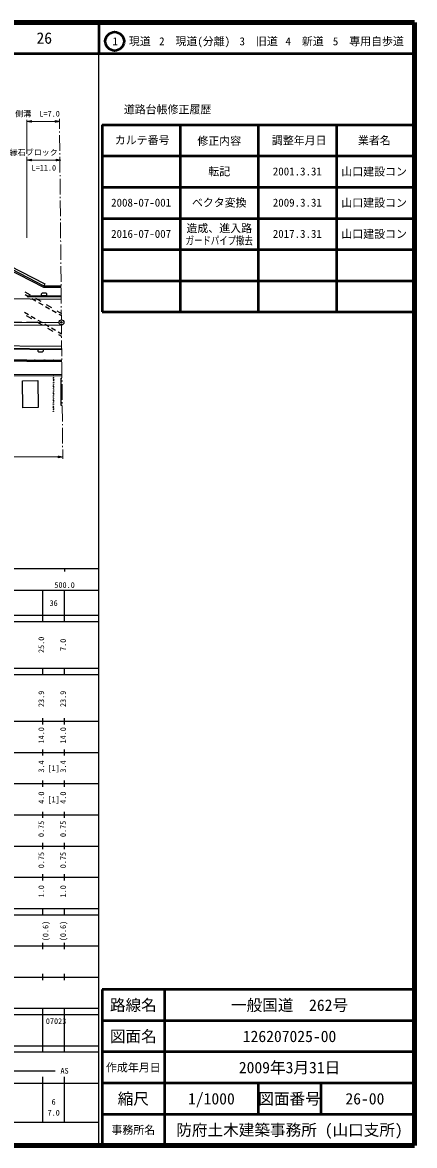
# Model space of a CAD drawing. Units: millimetres, scale not verified. Extents: x 40000 to 680000, y 20000 to 380000.
# Drawn here: x 554532 to 680000, y 20000 to 380000 of the extents above; entities that cross this region are included whole.
import ezdxf
from ezdxf.enums import TextEntityAlignment as Align

# ---------------------------------------------------------------- set-up
doc = ezdxf.new("R2010")
doc.units = ezdxf.units.MM
doc.header["$LTSCALE"] = 1000
doc.header["$PDMODE"] = 32
doc.header["$PDSIZE"] = 500
doc.linetypes.add('CHAIN', pattern=[18.5, 12, -1.5, 3.5, -1.5])
for name, color, linetype, lineweight in [('M-BGD', 7, 'Continuous', 25), ('M-BGD-HTXT', 7, 'Continuous', 13), ('M-BMK', 2, 'CHAIN', 13), ('M-BMK-SRVR', 3, 'Continuous', 25), ('M-STR-HTXT', 7, 'Continuous', 13), ('M-STR-STR1', 1, 'Continuous', 25), ('M-STR-STRD', 7, 'Continuous', 25), ('M-TTL', 2, 'Continuous', 140), ('M-TTL-BAND', 7, 'Continuous', 25), ('M-TTL-FRAM', 2, 'Continuous', 50), ('M-TTL-LINE', 7, 'Continuous', 50)]:
    doc.layers.add(name, color=color, linetype=linetype, lineweight=lineweight)
doc.layers.add('M-OTRS', color=6, linetype='Continuous')
doc.layers.add('M-TTL-TXT', color=7, linetype='Continuous')
doc.styles.add('ＭＳ ゴシック', font='')
doc.styles.get('ＭＳ ゴシック').set_extended_font_data('MS Gothic')

msp = doc.modelspace()

# ---------------------------------------------------------------- linework, layer by layer
at = {"layer": 'M-BGD'}
for p, q in [((540925, 306879), (561633, 296165)), ((561633, 296165), (561342, 295602)), ((555372, 292766), (556668, 292012)), ((560783, 293239), (560583, 293053)), ((560583, 292570), (560583, 293053)), ((560783, 292385), (560583, 292570)), ((562085, 293239), (560783, 293239)), ((562085, 292385), (560783, 292385)), ((562085, 293239), (562285, 293053)), ((562085, 292385), (562285, 292570)), ((562285, 292570), (562285, 293053)), ((557533, 291509), (558830, 290756)), ((559694, 290253), (560991, 289499)), ((561856, 288997), (563153, 288243)), ((555165, 287124), (556461, 286369)), ((557325, 285866), (558621, 285110)), ((559485, 284607), (560781, 283852)), ((564017, 287741), (565314, 286987)), ((566179, 286484), (566978, 286020)), ((561645, 283348), (562941, 282593)), ((563805, 282090), (565101, 281335)), ((565965, 280831), (567035, 280208)), ((559458, 275101), (559453, 274618)), ((559652, 274430), (559453, 274618)), ((559659, 275285), (559458, 275101)), ((559652, 274430), (560954, 274419)), ((559659, 275285), (560961, 275273)), ((560954, 274419), (561155, 274603)), ((560961, 275273), (561159, 275086)), ((561159, 275086), (561155, 274603)), ((516266, 271686), (555879, 271446)), ((516269, 272086), (555881, 271846)), ((555879, 271446), (567120, 271398)), ((555881, 271846), (567122, 271798)), ((522325, 267346), (567161, 267176)), ((522401, 266945), (567159, 266776)), ((566773, 266021), (566817, 257330)), ((566773, 266021), (567172, 266007)), ((566817, 257330), (567256, 257322))]:
    msp.add_line(p, q, dxfattribs=at)
for points in [[(524799, 306378), (540565, 306351), (561342, 295602), (566886, 295590)], [(549234, 301332), (561307, 295144), (566890, 295143)], [(350294, 292615), (497046, 292018), (566927, 291345)], [(350705, 277712), (407623, 277472), (460232, 277061), (513024, 276696), (567073, 276238)]]:
    msp.add_lwpolyline(points, dxfattribs=at)
msp.add_lwpolyline([(559434, 265187), (559531, 256550), (554654, 256495), (554557, 265132)], close=True, dxfattribs=at)
for centre in [(564513, 266786), (564490, 264502), (564444, 259933), (564467, 262217), (564421, 257649), (564398, 255364)]:
    msp.add_circle(centre, 75, dxfattribs=at)
for centre, radius, start, end in [((558502, 271889), 354, 188.55055, 350.95573), ((558502, 271889), 283, 190.77459, 348.73169), ((558502, 271889), 212, 194.52091, 344.98536), ((558502, 271889), 142, 202.23264, 337.27363), ((558502, 271889), 100, 212.55031, 326.95597), ((558502, 271889), 100, 212.55031, 326.95597), ((561502, 271876), 354, 188.55055, 350.95573), ((561502, 271876), 283, 190.77459, 348.73169), ((561502, 271876), 212, 194.52091, 344.98536), ((561502, 271876), 142, 202.23264, 337.27363), ((561502, 271876), 100, 212.55031, 326.95597), ((561502, 271876), 100, 212.55031, 326.95597), ((564502, 271863), 354, 188.55055, 350.95573), ((564502, 271863), 283, 190.77459, 348.73169), ((564502, 271863), 212, 194.52091, 344.98536), ((564502, 271863), 142, 202.23264, 337.27363), ((564502, 271863), 100, 212.55031, 326.95597), ((564502, 271863), 100, 212.55031, 326.95597), ((564832, 263677), 475, 136.88573, 221.96046), ((564855, 265962), 475, 136.88573, 221.96046), ((564125, 263042), 475, 316.88573, 41.96046), ((564148, 265326), 475, 316.88573, 41.96046), ((564786, 259108), 475, 136.88573, 221.96046), ((564809, 261393), 475, 136.88573, 221.96046), ((564102, 260758), 475, 316.88573, 41.96046), ((564763, 256824), 475, 136.88573, 221.96046), ((564056, 256189), 475, 316.88573, 41.96046), ((564079, 258473), 475, 316.88573, 41.96046)]:
    msp.add_arc(centre, radius, start, end, dxfattribs=at)
at = {"layer": 'M-BGD-HTXT'}
for p, q in [((566399, 345876), (566368, 349107)), ((566411, 344676), (566407, 345076)), ((566467, 338877), (566419, 343876)), ((566479, 337677), (566475, 338077)), ((566535, 331877), (566486, 336877)), ((566546, 330677), (566543, 331077)), ((566603, 324877), (566554, 329877)), ((566614, 323677), (566610, 324077)), ((566670, 317878), (566622, 322877)), ((566682, 316678), (566678, 317078)), ((566738, 310878), (566690, 315878)), ((566750, 309678), (566746, 310078)), ((566806, 303878), (566757, 308878)), ((566817, 302678), (566813, 303078)), ((566873, 296879), (566825, 301878)), ((566885, 295679), (566881, 296079)), ((566941, 289879), (566893, 294879)), ((566953, 288679), (566949, 289079)), ((566992, 284648), (566960, 287879)), ((567036, 280067), (567007, 283049)), ((567048, 278867), (567044, 279267)), ((567104, 273068), (567055, 278068)), ((567115, 271868), (567111, 272268)), ((567171, 266068), (567123, 271068)), ((567183, 264868), (567179, 265268)), ((567239, 259068), (567191, 264068)), ((567251, 257868), (567247, 258268)), ((567307, 252069), (567258, 257069)), ((567318, 250869), (567315, 251269)), ((567375, 245069), (567326, 250069)), ((567386, 243869), (567382, 244269)), ((567423, 240088), (567394, 243069))]:
    msp.add_line(p, q, dxfattribs=at)
at = {"layer": 'M-BMK'}
msp.add_line((468308, 284408), (566199, 283853), dxfattribs=at)
at = {"layer": 'M-BMK-SRVR'}
msp.add_circle((566999, 283849), 800, dxfattribs=at)
at = {"layer": 'M-OTRS'}
msp.add_point((566999, 283849), dxfattribs=at)
at = {"layer": 'M-STR-HTXT'}
for p, q in [((555960, 337879), (555960, 348784)), ((555960, 348284), (557460, 348534)), ((555960, 348284), (557460, 348034)), ((555960, 348284), (557460, 348284)), ((557460, 348334), (556260, 348334)), ((557460, 348234), (556260, 348234)), ((556560, 348384), (557460, 348384)), ((556560, 348184), (557460, 348184)), ((557460, 348434), (556860, 348434)), ((557460, 348134), (556860, 348134)), ((557160, 348484), (557460, 348484)), ((557160, 348084), (557460, 348084)), ((557460, 348034), (557460, 348534)), ((557460, 348284), (564996, 348284)), ((566496, 348284), (564996, 348534)), ((564996, 348534), (564996, 348034)), ((565296, 348484), (564996, 348484)), ((564996, 348434), (565596, 348434)), ((565896, 348384), (564996, 348384)), ((564996, 348334), (566196, 348334)), ((566496, 348284), (564996, 348034)), ((566496, 348284), (564996, 348284)), ((564996, 348234), (566196, 348234)), ((565896, 348184), (564996, 348184)), ((564996, 348134), (565596, 348134)), ((565296, 348084), (564996, 348084)), ((555960, 310943), (555960, 336879)), ((555960, 335879), (557460, 336129)), ((555960, 335879), (557460, 335629)), ((555960, 335879), (557460, 335879)), ((557460, 335929), (556260, 335929)), ((557460, 335829), (556260, 335829)), ((556560, 335979), (557460, 335979)), ((556560, 335779), (557460, 335779)), ((557460, 336029), (556860, 336029)), ((557460, 335729), (556860, 335729)), ((557160, 336079), (557460, 336079)), ((557160, 335679), (557460, 335679)), ((557460, 335629), (557460, 336129)), ((557460, 335879), (565257, 335879)), ((566757, 335879), (565257, 336129)), ((565257, 336129), (565257, 335629)), ((565557, 336079), (565257, 336079)), ((565257, 336029), (565857, 336029)), ((566157, 335979), (565257, 335979)), ((565257, 335929), (566457, 335929)), ((566757, 335879), (565257, 335629)), ((566757, 335879), (565257, 335879)), ((565257, 335829), (566457, 335829)), ((566157, 335779), (565257, 335779)), ((565257, 335729), (565857, 335729)), ((565557, 335679), (565257, 335679)), ((519665, 240730), (565917, 240730)), ((567417, 240730), (565917, 240980)), ((565917, 240980), (565917, 240480)), ((566217, 240930), (565917, 240930)), ((565917, 240880), (566517, 240880)), ((566817, 240830), (565917, 240830)), ((565917, 240780), (567117, 240780)), ((567417, 240730), (565917, 240480)), ((567417, 240730), (565917, 240730)), ((565917, 240680), (567117, 240680)), ((566817, 240630), (565917, 240630)), ((565917, 240580), (566517, 240580)), ((566217, 240530), (565917, 240530))]:
    msp.add_line(p, q, dxfattribs=at)
at = {"layer": 'M-STR-STR1'}
for p, q in [((555227, 293679), (556948, 292660)), ((558669, 291641), (560390, 290622)), ((562111, 289603), (563832, 288584)), ((555678, 286111), (557400, 285094)), ((565553, 287565), (566972, 286725)), ((559122, 284077), (560844, 283059)), ((562566, 282042), (564288, 281025)), ((566010, 280007), (567042, 279397))]:
    msp.add_line(p, q, dxfattribs=at)
at = {"layer": 'M-STR-STRD'}
for p, q in [((556030, 292383), (556026, 292183)), ((556026, 292183), (566917, 292186)), ((556030, 292383), (566917, 292386)), ((567009, 282822), (477459, 283386)), ((518419, 275644), (567083, 275220)), ((518423, 275844), (567085, 275420))]:
    msp.add_line(p, q, dxfattribs=at)
msp.add_lwpolyline([(477468, 285330), (514177, 285160), (541209, 283957), (566199, 283853)], dxfattribs=at)
at = {"layer": 'M-TTL'}
for p, q in [((680000, 380000), (40000, 380000)), ((680000, 20000), (680000, 380000)), ((40000, 20000), (680000, 20000))]:
    msp.add_line(p, q, dxfattribs=at)
at = {"layer": 'M-TTL-BAND'}
for p, q in [((579000, 20000), (579000, 370000)), ((40000, 205000), (579000, 205000)), ((568000, 205000), (568000, 204000)), ((68000, 198000), (579000, 198000)), ((561000, 188000), (561000, 198000)), ((568000, 188000), (568000, 198000)), ((40000, 190000), (579000, 190000)), ((40000, 188000), (579000, 188000)), ((40000, 173000), (579000, 173000)), ((561000, 171000), (561000, 173000)), ((568000, 171000), (568000, 173000)), ((40000, 171000), (579000, 171000)), ((40000, 156000), (579000, 156000)), ((561000, 155000), (561000, 157000)), ((568000, 155000), (568000, 157000)), ((46000, 146000), (579000, 146000)), ((561000, 145000), (561000, 147000)), ((568000, 145000), (568000, 147000)), ((561000, 135000), (561000, 137000)), ((568000, 135000), (568000, 137000)), ((52000, 136000), (579000, 136000)), ((46000, 126000), (579000, 126000)), ((561000, 125000), (561000, 127000)), ((568000, 125000), (568000, 127000)), ((52000, 116000), (579000, 116000)), ((561000, 115000), (561000, 117000)), ((568000, 115000), (568000, 117000)), ((46000, 106000), (579000, 106000)), ((561000, 105000), (561000, 107000)), ((568000, 105000), (568000, 107000)), ((40000, 96000), (579000, 96000)), ((40000, 94000), (579000, 94000)), ((561000, 94000), (561000, 96000)), ((568000, 94000), (568000, 96000)), ((49000, 84000), (579000, 84000)), ((561000, 83000), (561000, 85000)), ((568000, 83000), (568000, 85000)), ((40000, 74000), (579000, 74000)), ((561000, 73000), (561000, 75000)), ((568000, 73000), (568000, 75000)), ((40000, 64000), (579000, 64000)), ((40000, 62000), (579000, 62000)), ((561000, 62000), (561000, 64000)), ((561000, 52000), (561000, 62000)), ((568000, 62000), (568000, 64000)), ((568000, 52000), (568000, 62000)), ((40000, 52000), (579000, 52000)), ((561000, 50000), (561000, 52000)), ((568000, 50000), (568000, 52000)), ((40000, 50000), (579000, 50000)), ((71000, 44000), (565000, 44000)), ((40000, 40000), (579000, 40000)), ((561000, 27500), (561000, 42000)), ((568000, 27500), (568000, 42000)), ((68000, 27500), (579000, 27500))]:
    msp.add_line(p, q, dxfattribs=at)
at = {"layer": 'M-TTL-FRAM'}
for p, q in [((580000, 347197), (580000, 287197)), ((580000, 347197), (680000, 347197)), ((580000, 287197), (680000, 287197)), ((680000, 70000), (580000, 70000)), ((580000, 70000), (580000, 20000))]:
    msp.add_line(p, q, dxfattribs=at)
at = {"layer": 'M-TTL-LINE'}
for p, q in [((579000, 380000), (579000, 370000)), ((40000, 370000), (680000, 370000)), ((605000, 347197), (605000, 287197)), ((630000, 347197), (630000, 287197)), ((655000, 347197), (655000, 287197)), ((580000, 337197), (680000, 337197)), ((580000, 327197), (680000, 327197)), ((580000, 317197), (680000, 317197)), ((580000, 307197), (680000, 307197)), ((580000, 297197), (680000, 297197)), ((600000, 70000), (600000, 20000)), ((680000, 60000), (580000, 60000)), ((680000, 50000), (580000, 50000)), ((680000, 40000), (580000, 40000)), ((630000, 40000), (630000, 30000)), ((650000, 40000), (650000, 30000)), ((680000, 30000), (580000, 30000))]:
    msp.add_line(p, q, dxfattribs=at)
msp.add_circle((584031, 373958), 3000, dxfattribs=at)

# ---------------------------------------------------------------- texts
at = {"layer": 'M-STR-HTXT', "style": 'ＭＳ ゴシック'}
for s, p in [('側溝  L=7.0', (559333, 349284)), ('縁石ブロック', (558116, 336879)), ('L=11.0', (561358, 331933))]:
    msp.add_text(s, height=1833, dxfattribs=at).set_placement(p, align=Align.BOTTOM_CENTER)
at = {"layer": 'M-TTL-BAND', "style": 'ＭＳ ゴシック'}
for s, p in [('500.0', (568000, 198195)), ('36', (564500, 192405)), ('[1]', (564500, 139500)), ('[1]', (564500, 129500)), ('AS', (568000, 42500)), ('6', (564500, 32523)), ('7.0', (564500, 29033))]:
    msp.add_text(s, height=1833, dxfattribs=at).set_placement(p, align=Align.BOTTOM_CENTER)
for s, p in [('25.0', (562000, 180500)), ('7.0', (569000, 180500)), ('23.9', (562000, 163174)), ('23.9', (569000, 163174)), ('14.0', (562000, 151500)), ('14.0', (569000, 151500)), ('3.4', (562000, 141500)), ('3.4', (569000, 141500)), ('4.0', (562000, 131500)), ('4.0', (569000, 131500)), ('0.75', (562000, 121500)), ('0.75', (569000, 121500)), ('0.75', (562000, 111500)), ('0.75', (569000, 111500)), ('1.0', (562000, 101500)), ('1.0', (569000, 101500)), ('(0.6)', (563370, 88764)), ('(0.6)', (569000, 88764))]:
    msp.add_text(s, height=1833, rotation=90, dxfattribs=at).set_placement(p, align=Align.BOTTOM_CENTER)
msp.add_text('07023', height=1833, dxfattribs=at).set_placement((562000, 58405), align=Align.BOTTOM_LEFT)
at = {"layer": 'M-TTL-TXT', "style": 'ＭＳ ゴシック'}
for s, height, p in [('26', 3666, (561497, 375000)), ('1\u3000現道', 2566, (589448, 373958)), ('2\u3000現道(分離)', 2566, (609619, 373958)), ('3\u3000旧道', 2566, (630121, 373958)), ('4\u3000新道', 2566, (644824, 373958)), ('5\u3000専用自歩道', 2566, (665228, 373958)), ('道路台帳修正履歴', 2566, (600968, 352113)), ('カルテ番号', 2566, (592839, 342277)), ('修正内容', 2566, (617509, 342023)), ('調整年月日', 2566, (643089, 342197)), ('業者名', 2566, (667134, 342197)), ('転記', 2566, (617500, 332245)), ('2001.3.31', 2566, (642500, 332245)), ('山口建設コン', 2566, (667077, 332189)), ('2008-07-001', 2566, (592500, 322245)), ('ベクタ変換', 2566, (617500, 322245)), ('2009.3.31', 2566, (642500, 322245)), ('山口建設コン', 2566, (667077, 322189)), ('2016-07-007', 2566, (592500, 312245)), ('造成、進入路', 2566, (617500, 314020)), ('2017.3.31', 2566, (642500, 312245)), ('山口建設コン', 2566, (667077, 312189)), ('路線名', 3666, (590000, 65000)), ('路線名', 3666, (590000, 65000)), ('一般国道\u3000262号', 3666, (640000, 65000)), ('図面名', 3666, (590000, 55000)), ('図面名', 3666, (590000, 55000)), ('126207025-00', 3666, (640000, 55000)), ('2009年3月31日', 3666, (640000, 45000)), ('作成年月日', 2566, (590000, 45000)), ('作成年月日', 2566, (590000, 45000)), ('縮尺', 3666, (590000, 35000)), ('縮尺', 3666, (590000, 35000)), ('1/1000', 3666, (615000, 35000)), ('図面番号', 3666, (640000, 35000)), ('図面番号', 3666, (640000, 35000)), ('26-00', 3666, (664125, 35000)), ('事務所名', 2566, (590000, 25000)), ('事務所名', 2566, (590000, 25000)), ('防府土木建築事務所 (山口支所)', 3666, (640000, 25000))]:
    msp.add_text(s, height=height, dxfattribs=at).set_placement(p, align=Align.MIDDLE_CENTER)
at = {"layer": 'M-TTL-TXT', "style": 'ＭＳ ゴシック', "width": 0.75}
msp.add_text('ガードパイプ撤去', height=2566, dxfattribs=at).set_placement((617500, 310083), align=Align.MIDDLE_CENTER)

doc.saveas('drawing.dxf')
